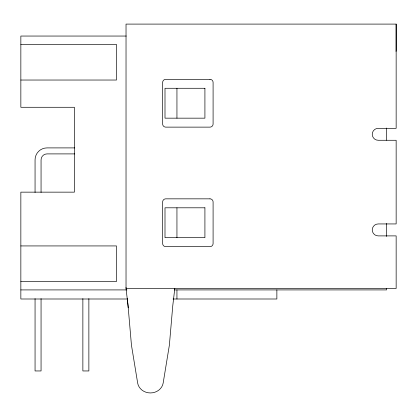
<?xml version="1.0" encoding="UTF-8"?>
<svg xmlns="http://www.w3.org/2000/svg" width="417" height="417" viewBox="0 0 417 417"><rect width="100%" height="100%" fill="white"/><g stroke="black" fill="none" stroke-linecap="round" stroke-linejoin="round"><path stroke-width="0.63" d="M174.796 288.481L172.768 305.739L169.38 345.114L163.172 383.025A12.906 11.676 0 0 1 150.412 392.944A12.906 11.676 0 0 1 137.652 383.025L131.444 345.114L128.055 305.739L126.028 288.481L126.028 24.097L396.15 24.097L396.145 50.014A15.028 15.028 0 0 1 396.035 51.442M174.494 288.924L174.587 288.512M126.278 36.05L20.85 36.05L20.85 107.284L74.398 107.284L74.398 192.148L20.85 192.148L20.85 298.999L127.513 298.999M20.85 44.416L116.468 44.416L116.468 80.033L20.85 80.033M74.747 147.899L47.038 147.899A11.978 11.978 0 0 0 35.059 159.873L35.059 192.451M74.747 153.899L47.038 153.899A5.979 5.979 0 0 0 41.059 159.873L41.059 192.451M20.85 245.931L116.468 245.931L116.468 281.548L20.85 281.548M126.028 288.481L396.15 288.481L396.15 235.892L378.224 235.892A5.974 5.974 0 0 1 372.245 229.913A5.974 5.974 0 0 1 378.224 223.939L396.15 223.939L396.15 140.274L378.224 140.274A5.974 5.974 0 0 1 372.245 134.295A5.974 5.974 0 0 1 378.224 128.321L396.15 128.321L396.15 24.097M20.85 289.914L126.867 289.914M174.342 289.914L386.59 289.914L386.59 288.517M173.045 298.999L276.867 298.999L276.867 289.914M126.565 289.742L126.414 289.262M126.028 287.459L126.137 288.027M386.59 128.029L386.59 140.221M386.59 223.46L386.59 236.465M176.944 88.279L176.944 118.162M176.944 207.802L176.944 237.685M176.944 289.914L176.944 298.999M88.868 298.661L88.868 370.953L82.868 370.953L82.868 298.661M41.059 298.64L41.059 370.953L35.059 370.953L35.059 298.64M127.315 298.734A30.128 1.913 82.2 0 1 128.227 307.814M209.98 79.319L165.757 79.319A3.107 3.107 0 0 0 162.651 82.425L162.651 124.016A3.107 3.107 0 0 0 165.757 127.128L209.98 127.128A3.107 3.107 0 0 0 213.092 124.016L213.092 82.425A3.107 3.107 0 0 0 209.98 79.319M204.914 88.279L164.996 88.279L164.996 118.162L204.914 118.162L204.914 88.279M209.98 198.841L165.757 198.841A3.107 3.107 0 0 0 162.651 201.948L162.651 243.538A3.107 3.107 0 0 0 165.757 246.65L209.98 246.65A3.107 3.107 0 0 0 213.092 243.538L213.092 201.948A3.107 3.107 0 0 0 209.98 198.841M204.914 207.802L164.996 207.802L164.996 237.685L204.914 237.685L204.914 207.802"/></g></svg>
